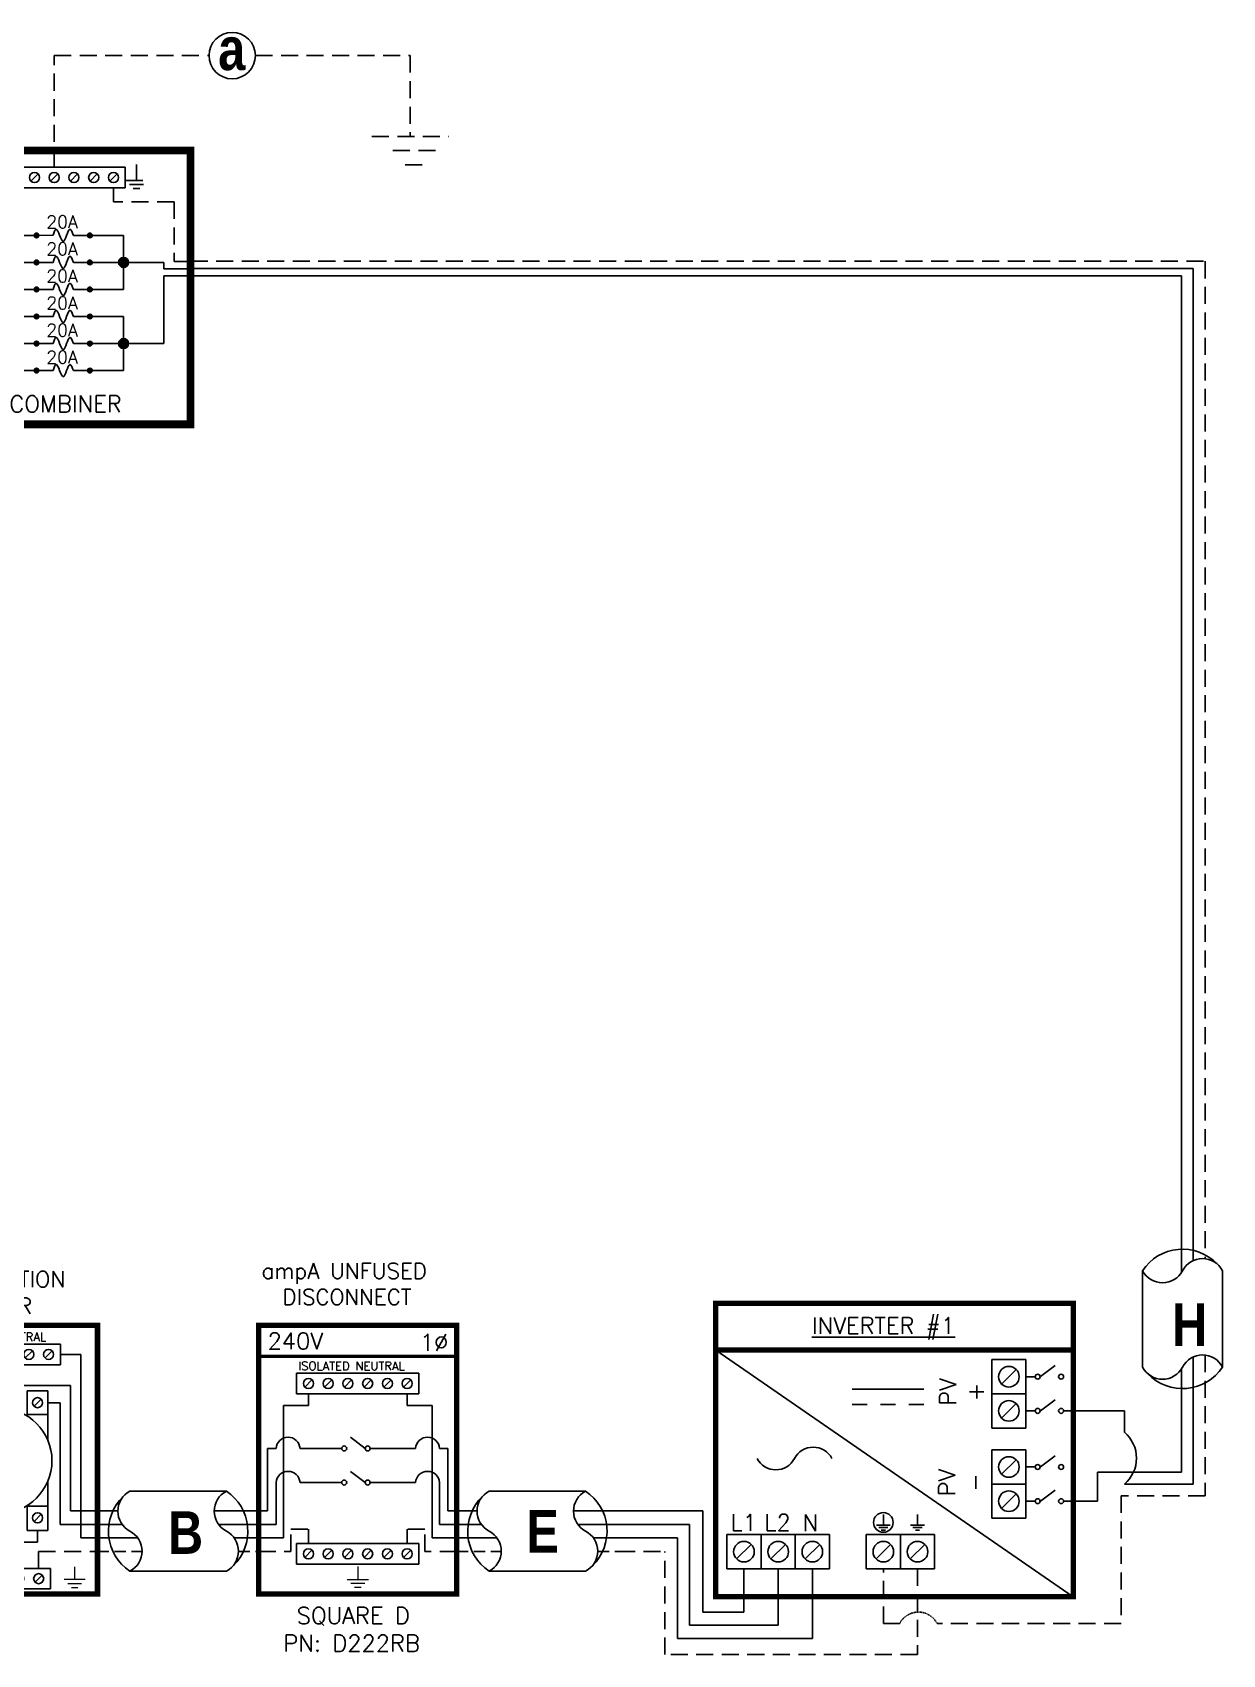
# Model space of a CAD drawing. Header units: feet. Extents: x 13957 to 14727, y 21610 to 22174.
# Drawn here: x 14449.7 to 14711.9, y 21816.3 to 22173.8 of the extents above; entities that cross this region are included whole.
import ezdxf

# ---------------------------------------------------------------- set-up
doc = ezdxf.new("R2010")
doc.units = ezdxf.units.FT
doc.header["$MEASUREMENT"] = 0
doc.linetypes.add('HIDDEN', pattern=[0.375, 0.25, -0.125])
doc.layers.add('Z - TITLEBLOCK TXT', color=7, linetype='Continuous')
doc.styles.add('ONE LINE TXT', font='techb___.ttf')
doc.styles.get("Standard").update_dxf_attribs({"font": 'simplex.shx'})

# ---------------------------------------------------------------- blocks, each defined once
blk = doc.blocks.new('3stringCombiner')
at = {"linetype": 'Continuous'}
h = blk.add_hatch(color=7, dxfattribs=at)
h.dxf.hatch_style = 1
edge = h.paths.add_edge_path()
edge.add_arc((20.51, 41.65), 0.513, 0, 360)
h = blk.add_hatch(color=7, dxfattribs=at)
h.dxf.hatch_style = 1
edge = h.paths.add_edge_path()
edge.add_arc((32.29, 41.65), 0.513, 0, 360)
h = blk.add_hatch(color=7, dxfattribs=at)
h.dxf.hatch_style = 1
edge = h.paths.add_edge_path()
edge.add_arc((20.51, 35.69), 0.513, 0, 360)
h = blk.add_hatch(color=7, dxfattribs=at)
h.dxf.hatch_style = 1
edge = h.paths.add_edge_path()
edge.add_arc((32.29, 35.69), 0.513, 0, 360)
h = blk.add_hatch(color=254, dxfattribs=at)
h.dxf.hatch_style = 1
edge = h.paths.add_edge_path()
edge.add_arc((39.7, 35.69), 1.11, 0, 360)
h = blk.add_hatch(color=7, dxfattribs=at)
h.dxf.hatch_style = 1
edge = h.paths.add_edge_path()
edge.add_arc((20.51, 29.73), 0.513, 0, 360)
h = blk.add_hatch(color=7, dxfattribs=at)
h.dxf.hatch_style = 1
edge = h.paths.add_edge_path()
edge.add_arc((32.29, 29.73), 0.513, 0, 360)
h = blk.add_hatch(color=253, dxfattribs=at)
h.dxf.hatch_style = 1
edge = h.paths.add_edge_path()
edge.add_arc((20.51, 23.77), 0.513, 0, 360)
h = blk.add_hatch(color=253, dxfattribs=at)
h.dxf.hatch_style = 1
edge = h.paths.add_edge_path()
edge.add_arc((32.29, 23.77), 0.513, 0, 360)
h = blk.add_hatch(color=253, dxfattribs=at)
h.dxf.hatch_style = 1
edge = h.paths.add_edge_path()
edge.add_arc((20.51, 17.8), 0.513, 0, 360)
h = blk.add_hatch(color=253, dxfattribs=at)
h.dxf.hatch_style = 1
edge = h.paths.add_edge_path()
edge.add_arc((32.29, 17.8), 0.513, 0, 360)
h = blk.add_hatch(color=254, dxfattribs=at)
h.dxf.hatch_style = 1
edge = h.paths.add_edge_path()
edge.add_arc((39.7, 17.8), 1.11, 0, 360)
h = blk.add_hatch(color=253, dxfattribs=at)
h.dxf.hatch_style = 1
edge = h.paths.add_edge_path()
edge.add_arc((20.51, 11.84), 0.513, 0, 360)
h = blk.add_hatch(color=253, dxfattribs=at)
h.dxf.hatch_style = 1
edge = h.paths.add_edge_path()
edge.add_arc((32.29, 11.84), 0.513, 0, 360)
at = {"color": 1, "linetype": 'Continuous'}
for p, q in [((13.11, 52.12), (13.11, 56.66)), ((13.11, 56.66), (40.06, 56.66)), ((40.06, 56.66), (40.06, 52.12)), ((40.06, 52.12), (13.11, 52.12)), ((21.03, 41.65), (24.16, 41.66)), ((28.66, 41.65), (31.78, 41.65)), ((21.03, 35.69), (24.16, 35.69)), ((28.66, 35.69), (31.78, 35.69)), ((21.03, 29.73), (24.16, 29.73)), ((28.66, 29.73), (31.78, 29.73)), ((21.03, 23.77), (24.16, 23.77)), ((28.66, 23.77), (31.78, 23.77)), ((21.03, 17.8), (24.16, 17.81)), ((28.66, 17.8), (31.78, 17.8)), ((21.03, 11.84), (24.16, 11.85)), ((28.66, 11.84), (31.78, 11.84))]:
    blk.add_line(p, q, dxfattribs=at)
at = {"color": 4, "linetype": 'Continuous'}
for p, q in [((16.49, 55.18), (14.92, 53.6)), ((20.84, 55.18), (19.27, 53.6)), ((25.19, 55.18), (23.62, 53.6)), ((29.54, 55.18), (27.97, 53.6)), ((33.89, 55.18), (32.32, 53.6)), ((38.25, 55.18), (36.67, 53.6))]:
    blk.add_line(p, q, dxfattribs=at)
at = {"color": 92, "linetype": 'HIDDEN', "ltscale": 15}
for p, q in [((37.46, 49.04), (37.46, 52.12)), ((50.81, 49.04), (37.46, 49.04)), ((50.81, 49.04), (50.81, 35.92)), ((0, 35.92), (3.44, 35.92)), ((50.81, 35.92), (54.46, 35.92))]:
    blk.add_line(p, q, dxfattribs=at)
at = {"color": 7, "linetype": 'Continuous'}
for p, q in [((0, 33.3), (3.44, 33.3)), ((48.55, 35.69), (39.7, 35.69)), ((48.55, 34.31), (48.55, 35.69)), ((48.55, 34.31), (54.46, 34.31)), ((0, 28.06), (3.43, 28.06)), ((0, 22.81), (3.44, 22.81))]:
    blk.add_line(p, q, dxfattribs=at)
at = {"color": 253, "linetype": 'Continuous'}
for p, q in [((48.55, 32.71), (48.55, 17.8)), ((48.55, 32.71), (54.46, 32.71)), ((0, 30.68), (3.44, 30.68)), ((0, 25.43), (3.44, 25.43)), ((0, 20.19), (3.44, 20.19)), ((6.06, 20.19), (6.06, 11.84)), ((48.55, 17.8), (39.7, 17.8)), ((6.06, 11.84), (13.92, 11.84))]:
    blk.add_line(p, q, dxfattribs=at)
at = {"lineweight": 50, "const_width": 1.71}
blk.add_lwpolyline([(54.46, 0), (0, 0), (0, 60.34), (54.46, 60.34)], close=True, dxfattribs=at)
blk.add_lwpolyline([(54.46, 0), (0, 0), (0, 60.34), (54.46, 60.34)], close=True, dxfattribs=at)
at = {"color": 92, "linetype": 'HIDDEN', "ltscale": 15, "flags": 128}
for points in [[(42.53, 57.24), (42.53, 53.74)], [(40.18, 53.74), (44.87, 53.74)], [(3.44, 35.92), (3.44, 49.04), (15.71, 49.04), (15.71, 52.12)], [(44.05, 52.87), (41, 52.87)], [(43.24, 52.01), (41.81, 52.01)]]:
    blk.add_lwpolyline(points, dxfattribs=at)
at = {"color": 7, "linetype": 'Continuous', "flags": 128}
for points in [[(3.44, 33.3), (6.06, 33.3), (6.06, 41.65), (13.92, 41.65)], [(13.92, 41.65), (20.51, 41.65)], [(32.29, 41.65), (39.7, 41.65)], [(39.7, 41.65), (39.7, 29.73)], [(11.3, 29.73), (11.3, 35.69), (13.92, 35.69)], [(13.92, 35.69), (20.51, 35.69)], [(13.92, 35.69), (20.51, 35.69)], [(32.29, 35.69), (39.7, 35.69)], [(3.43, 28.06), (13.92, 28.06), (13.92, 29.73)], [(13.92, 29.73), (20.51, 29.73)], [(13.92, 29.73), (20.51, 29.73)], [(32.29, 29.73), (39.7, 29.73)], [(3.44, 22.81), (11.3, 22.81), (11.3, 23.77)]]:
    blk.add_lwpolyline(points, dxfattribs=at)
at = {"color": 253, "linetype": 'Continuous', "flags": 128}
for points in [[(3.44, 30.68), (8.68, 30.68), (8.68, 29.73)], [(3.44, 25.43), (13.92, 25.43), (13.92, 23.77)], [(8.68, 21.46), (8.68, 17.8), (13.92, 17.8)], [(13.92, 23.77), (20.51, 23.77)], [(13.92, 23.77), (20.51, 23.77)], [(32.29, 23.77), (39.7, 23.77)], [(39.7, 23.77), (39.7, 11.84)], [(6.06, 20.19), (3.44, 20.19)], [(13.92, 17.8), (20.51, 17.8)], [(13.92, 17.8), (20.51, 17.8)], [(32.29, 17.8), (39.7, 17.8)], [(13.92, 11.84), (20.51, 11.84)], [(32.29, 11.84), (39.7, 11.84)]]:
    blk.add_lwpolyline(points, dxfattribs=at)
at = {"color": 4, "linetype": 'Continuous'}
for centre in [(15.71, 54.39), (20.06, 54.39), (24.41, 54.39), (28.76, 54.39), (33.11, 54.39), (37.46, 54.39)]:
    blk.add_circle(centre, 1.11, dxfattribs=at)
at = {"color": 7, "linetype": 'Continuous'}
for centre, radius in [((20.51, 41.65), 0.513), ((32.29, 41.65), 0.513), ((20.51, 35.69), 0.513), ((32.29, 35.69), 0.513), ((39.7, 35.69), 1.11), ((39.7, 35.69), 1.11), ((20.51, 29.73), 0.513), ((32.29, 29.73), 0.513), ((39.7, 17.8), 1.11), ((39.7, 17.8), 1.11)]:
    blk.add_circle(centre, radius, dxfattribs=at)
at = {"color": 253, "linetype": 'Continuous'}
for centre in [(20.51, 23.77), (32.29, 23.77), (20.51, 17.8), (32.29, 17.8), (20.51, 11.84), (32.29, 11.84)]:
    blk.add_circle(centre, 0.513, dxfattribs=at)
blk.add_arc((12.9, 25.59), 5.91, 135.6055, 224.3945, dxfattribs=at)
at = {"color": 7, "linetype": 'Continuous'}
blk.add_arc((13.34, 26.75), 3.61, 124.3567, 235.6433, dxfattribs=at)
at = {"color": 1, "linetype": 'Continuous'}
for points in [[(24.16, 41.66), (24.82, 42.99), (26.41, 40.31), (27.87, 42.99), (28.66, 41.65)], [(24.16, 35.69), (24.82, 37.03), (26.41, 34.34), (27.87, 37.03), (28.66, 35.69)], [(24.16, 29.73), (24.82, 31.07), (26.41, 28.38), (27.87, 31.07), (28.66, 29.73)], [(24.16, 23.77), (24.82, 25.11), (26.41, 22.42), (27.87, 25.11), (28.66, 23.77)], [(24.16, 17.81), (24.82, 19.15), (26.41, 16.46), (27.87, 19.15), (28.66, 17.8)], [(24.16, 11.85), (24.82, 13.19), (26.41, 10.5), (27.87, 13.19), (28.66, 11.84)]]:
    blk.add_spline(points, degree=3, dxfattribs=at)
for p in [(22.67, 43.23), (22.67, 37.27), (22.67, 31.31), (22.67, 25.35), (22.67, 19.39), (22.67, 13.43)]:
    blk.add_text('20A', height=2.778, dxfattribs=at).set_placement(p)
at = {"color": 1, "insert": (26.91, 4.5), "char_height": 3.658, "attachment_point": 5}
blk.add_mtext_dynamic_manual_height_columns('COMBINER', width=1.1897, gutter_width=7.17, heights=[0], dxfattribs=at)
blk = doc.blocks.new('*U13')
at = {"color": 7, "linetype": 'Continuous'}
for p, q in [((-7.14, 13.31), (-28.39, 13.31)), ((-28.39, -4.31), (-7.14, -4.31))]:
    blk.add_line(p, q, dxfattribs=at)
at = {"color": 7}
for p, q in [((-35.53, 9), (-31.05, 9)), ((-9.81, 9), (0, 9))]:
    blk.add_line(p, q, dxfattribs=at)
at = {"color": 10}
for p, q in [((-35.53, 6), (-30.11, 6)), ((-8.87, 6), (0, 6))]:
    blk.add_line(p, q, dxfattribs=at)
at = {"color": 253}
for p, q in [((-35.53, 3), (-26.66, 3)), ((-5.41, 3), (0, 3))]:
    blk.add_line(p, q, dxfattribs=at)
at = {"color": 92, "linetype": 'HIDDEN', "ltscale": 10}
for p, q in [((-4.48, 0), (0, 0)), ((-35.53, 0), (-25.72, 0))]:
    blk.add_line(p, q, dxfattribs=at)
at = {"color": 7, "linetype": 'Continuous'}
for centre, start, end in [((-22.54, 4.5), 133.9732, 236.4265), ((-12.99, 4.5), 313.9732, 56.4265)]:
    blk.add_arc(centre, 10.58, start, end, dxfattribs=at)
at = {"linetype": 'Continuous'}
for centre, start, end in [((-26.08, 8.91), 117.6639, 242.3361), ((-4.83, 8.91), 117.6639, 242.3361), ((-30.7, 0.09), 297.6639, 62.3361), ((-9.45, 0.09), 297.6639, 62.3361)]:
    blk.add_arc(centre, 4.98, start, end, dxfattribs=at)
blk = doc.blocks.new('unfusedDisconnect')
at = {"lineweight": 50}
blk.add_line((-43.61, 43.06), (0, 43.06), dxfattribs=at)
at = {"color": 1, "linetype": 'Continuous'}
for p, q in [((-35.27, 34.78), (-35.27, 39.32)), ((-35.27, 39.32), (-8.32, 39.32)), ((-8.32, 39.32), (-8.32, 34.78)), ((-8.32, 34.78), (-35.27, 34.78)), ((-23.43, 25.18), (-20.16, 22.74)), ((-31.89, 22.73), (-25.32, 22.73)), ((-19.08, 22.73), (-11.7, 22.73)), ((-31.89, 15.2), (-25.32, 15.2)), ((-23.43, 17.65), (-20.16, 15.2)), ((-19.08, 15.2), (-11.7, 15.19)), ((-35.27, 1.76), (-8.32, 1.76)), ((-35.27, 1.76), (-35.27, -2.78)), ((-8.32, 1.76), (-8.32, -2.78)), ((-8.32, -2.78), (-35.27, -2.78))]:
    blk.add_line(p, q, dxfattribs=at)
at = {"color": 4, "linetype": 'Continuous'}
for p, q in [((-31.89, 37.83), (-33.46, 36.26)), ((-27.53, 37.83), (-29.11, 36.26)), ((-23.18, 37.83), (-24.76, 36.26)), ((-18.83, 37.83), (-20.41, 36.26)), ((-14.48, 37.83), (-16.06, 36.26)), ((-10.13, 37.83), (-11.7, 36.26)), ((-31.89, 0.28), (-33.46, -1.3)), ((-27.53, 0.28), (-29.11, -1.3)), ((-23.18, 0.28), (-24.76, -1.3)), ((-18.83, 0.28), (-20.41, -1.3)), ((-14.48, 0.28), (-16.06, -1.3)), ((-10.13, 0.28), (-11.7, -1.3))]:
    blk.add_line(p, q, dxfattribs=at)
at = {"color": 253, "linetype": 'Continuous'}
for p, q in [((-32.67, 32.17), (-32.67, 34.78)), ((-10.92, 32.17), (-10.92, 34.78)), ((-38.16, 3), (-38.16, 32.17)), ((-38.16, 32.17), (-32.67, 32.17)), ((-5.43, 32.17), (-10.92, 32.17)), ((-5.43, 3), (-5.43, 32.17)), ((-43.61, 3), (-38.16, 3)), ((0, 3), (-5.43, 3))]:
    blk.add_line(p, q, dxfattribs=at)
at = {"color": 7, "linetype": 'Continuous'}
for p, q in [((-41.66, 9), (-41.66, 22.73)), ((-39.8, 22.73), (-41.66, 22.73)), ((-31.89, 22.73), (-34.52, 22.73)), ((-11.7, 22.73), (-9.07, 22.73)), ((-3.79, 22.73), (-1.93, 22.73)), ((-1.93, 9), (-1.93, 22.73))]:
    blk.add_line(p, q, dxfattribs=at)
at = {"color": 10, "linetype": 'Continuous'}
for p, q in [((-39.8, 6), (-39.8, 15.2)), ((-31.89, 15.2), (-34.52, 15.2)), ((-11.7, 15.2), (-9.07, 15.2)), ((-3.79, 6), (-3.79, 15.2)), ((-43.61, 6), (-39.8, 6)), ((0, 6), (-3.79, 6))]:
    blk.add_line(p, q, dxfattribs=at)
at = {"color": 7}
for p, q in [((-43.61, 9), (-41.66, 9)), ((0, 9), (-1.93, 9))]:
    blk.add_line(p, q, dxfattribs=at)
at = {"color": 92, "linetype": 'HIDDEN', "ltscale": 15}
for p, q in [((-36.58, 0), (-36.58, 4.9)), ((-36.58, 4.9), (-32.67, 4.9)), ((-32.67, 4.9), (-32.67, 1.76)), ((-7.01, 4.9), (-10.92, 4.9)), ((-10.92, 4.9), (-10.92, 1.76)), ((-7.01, 0), (-7.01, 4.9)), ((-43.61, 0), (-36.58, 0)), ((0, 0), (-7.01, 0))]:
    blk.add_line(p, q, dxfattribs=at)
at = {"lineweight": 50, "const_width": 1.19}
blk.add_lwpolyline([(-43.61, -9.34), (-43.61, 49.84), (0, 49.84), (0, -9.34)], close=True, dxfattribs=at)
at = {"color": 92, "linetype": 'Continuous', "lineweight": 5, "ltscale": 0.05, "flags": 128}
for points in [[(-21.8, -3.32), (-21.8, -6.17)], [(-24.14, -6.17), (-19.45, -6.17)], [(-20.27, -7.03), (-23.32, -7.03)], [(-21.08, -7.9), (-22.51, -7.9)]]:
    blk.add_lwpolyline(points, dxfattribs=at)
at = {"color": 4, "linetype": 'Continuous'}
for centre in [(-32.67, 37.05), (-28.32, 37.05), (-23.97, 37.05), (-19.62, 37.05), (-15.27, 37.05), (-10.92, 37.05), (-32.67, -0.51), (-28.32, -0.51), (-23.97, -0.51), (-19.62, -0.51), (-15.27, -0.51), (-10.92, -0.51)]:
    blk.add_circle(centre, 1.11, dxfattribs=at)
at = {"color": 1, "linetype": 'Continuous'}
for centre in [(-24.78, 22.73), (-19.62, 22.73), (-24.78, 15.2), (-19.62, 15.2)]:
    blk.add_circle(centre, 0.541, dxfattribs=at)
at = {"color": 7, "linetype": 'Continuous'}
for centre in [(-37.16, 22.58), (-6.43, 22.58)]:
    blk.add_arc(centre, 2.64, 3.2819, 176.7181, dxfattribs=at)
at = {"color": 10, "linetype": 'Continuous'}
for centre in [(-37.16, 15.04), (-6.43, 15.04)]:
    blk.add_arc(centre, 2.64, 3.2819, 176.7181, dxfattribs=at)
at = {"color": 4, "linetype": 'Continuous'}
blk.add_text('ISOLATED NEUTRAL', height=1.8743, dxfattribs=at).set_placement((-34.91, 39.97))
at = {"color": 1}
for s, width, gutter_width, heights, insert, char_height, attachment_point in [('\\A1;\\pi12.228;ampA UNFUSED \\P\\pi16.834;DISCONNECT', 64.922, 0, [11.89], (-55.21, 63.58), 3.4544, 1), ('240V', 0.1481, 0.75, [0], (-35.55, 46.4), 3.658, 5), ('1∅', 0.1481, 0.75, [0], (-4.98, 46.1), 3.658, 5), ('\\A1;\\pi11.999,t30.287;SQUARE D\\P\\pi9.0377,t27.326;PN: D222RB', 51.6906, 0.203, [45.94], (-47.25, -12.27), 3.6576, 1)]:
    blk.add_mtext_dynamic_manual_height_columns(s, width=width, gutter_width=gutter_width, heights=heights, dxfattribs=dict(at, insert=insert, char_height=char_height, attachment_point=attachment_point))
blk = doc.blocks.new('*U26')
at = {"color": 7}
for name, p in [('unfusedDisconnect', (0, 0)), ('*U13', (-43.61, 0))]:
    blk.add_blockref(name, p, dxfattribs=at)
at = {"layer": 'Z - TITLEBLOCK TXT', "color": 1, "linetype": 'Continuous', "insert": (-63.63, 8.88), "char_height": 9.3833, "attachment_point": 1, "style": 'ONE LINE TXT'}
blk.add_mtext_dynamic_manual_height_columns('{\\W1;\\C256;B}', width=0.1385, gutter_width=2.13, heights=[0], dxfattribs=at)
blk = doc.blocks.new('productionMeter')
at = {"color": 253, "linetype": 'Continuous'}
for p, q in [((-39.9, 3), (-39.9, 43.45)), ((-39.9, 43.45), (-35.13, 43.45)), ((-3.71, 43.45), (-8.18, 43.45)), ((-3.71, 43.45), (-3.71, 3)), ((-43.61, 3), (-39.9, 3)), ((0, 3), (-3.71, 3))]:
    blk.add_line(p, q, dxfattribs=at)
at = {"color": 1, "linetype": 'Continuous'}
for p, q in [((-35.13, 41.18), (-35.13, 45.72)), ((-35.13, 45.72), (-8.18, 45.72)), ((-8.18, 45.72), (-8.18, 41.18)), ((-8.18, 41.18), (-35.13, 41.18)), ((-32.38, 35.4), (-32.38, 24.5)), ((-27.84, 35.4), (-32.38, 35.4)), ((-27.84, 29.86), (-27.84, 35.4)), ((-15.47, 29.86), (-15.47, 35.4)), ((-15.47, 35.4), (-10.93, 35.4)), ((-10.93, 35.4), (-10.93, 24.5)), ((-27.84, 30.21), (-32.38, 30.21)), ((-15.47, 30.21), (-10.93, 30.21)), ((-32.38, 15.55), (-32.38, 4.64)), ((-10.93, 15.55), (-10.93, 4.64)), ((-27.84, 10.04), (-32.38, 10.04)), ((-27.84, 4.64), (-27.84, 10.18)), ((-15.47, 4.64), (-15.47, 10.18)), ((-15.47, 10.04), (-10.93, 10.04)), ((-32.38, 4.64), (-27.84, 4.64)), ((-10.93, 4.64), (-15.47, 4.64)), ((-37.32, -8.24), (-37.32, -3.7)), ((-37.32, -3.7), (-10.37, -3.7)), ((-10.37, -3.7), (-10.37, -8.24)), ((-10.37, -8.24), (-37.32, -8.24))]:
    blk.add_line(p, q, dxfattribs=at)
at = {"color": 4, "linetype": 'Continuous'}
for p, q in [((-31.74, 44.23), (-33.32, 42.66)), ((-27.39, 44.23), (-28.97, 42.66)), ((-23.04, 44.23), (-24.62, 42.66)), ((-18.69, 44.23), (-20.26, 42.66)), ((-14.34, 44.23), (-15.91, 42.66)), ((-9.99, 44.23), (-11.56, 42.66)), ((-29.33, 33.59), (-30.9, 32.02)), ((-12.41, 33.59), (-13.98, 32.02)), ((-29.33, 8.23), (-30.9, 6.66)), ((-12.41, 8.23), (-13.98, 6.66)), ((-33.93, -5.19), (-35.51, -6.76)), ((-29.58, -5.19), (-31.15, -6.76)), ((-25.23, -5.19), (-26.8, -6.76)), ((-20.88, -5.19), (-22.45, -6.76)), ((-16.53, -5.19), (-18.1, -6.76)), ((-12.18, -5.19), (-13.75, -6.76))]:
    blk.add_line(p, q, dxfattribs=at)
at = {"color": 7}
for p, q in [((-30.11, 35.4), (-30.11, 36.59)), ((-30.11, 36.59), (-5.98, 36.59)), ((-5.98, 36.59), (-5.98, 9)), ((-43.61, 9), (-34.54, 9)), ((-34.54, 7.44), (-34.54, 9)), ((-32.38, 7.44), (-34.54, 7.44)), ((0, 9), (-5.98, 9))]:
    blk.add_line(p, q, dxfattribs=at)
at = {"color": 10, "linetype": 'Continuous'}
for p, q in [((-10.93, 32.81), (-8.25, 32.81)), ((-8.25, 32.81), (-8.25, 6)), ((-43.61, 6), (-37.24, 6)), ((-37.24, 6), (-37.24, 2.05)), ((-13.2, 2.05), (-13.2, 4.64)), ((0, 6), (-8.25, 6)), ((-37.24, 2.05), (-13.2, 2.05))]:
    blk.add_line(p, q, dxfattribs=at)
at = {"color": 92, "linetype": 'HIDDEN', "ltscale": 15}
for p, q in [((-43.61, 0), (-34.72, 0)), ((-12.97, 0), (-12.97, -3.7)), ((-12.97, 0), (0, 0)), ((-34.72, 0), (-34.72, -3.7))]:
    blk.add_line(p, q, dxfattribs=at)
at = {"lineweight": 50, "const_width": 1.19}
blk.add_lwpolyline([(-43.61, -9.34), (-43.61, 49.84), (0, 49.84), (0, -9.34)], close=True, dxfattribs=at)
at = {"color": 92, "linetype": 'Continuous', "lineweight": 5, "ltscale": 0.05, "flags": 128}
for points in [[(-5.04, -3.33), (-5.04, -6.18)], [(-2.7, -6.18), (-7.38, -6.18)], [(-6.57, -7.05), (-3.51, -7.05)], [(-5.76, -7.91), (-4.32, -7.91)]]:
    blk.add_lwpolyline(points, dxfattribs=at)
at = {"color": 4, "linetype": 'Continuous'}
for centre in [(-32.53, 43.45), (-28.18, 43.45), (-23.83, 43.45), (-19.48, 43.45), (-15.13, 43.45), (-10.78, 43.45), (-30.11, 32.81), (-13.2, 32.81), (-30.11, 7.44), (-13.2, 7.44), (-34.72, -5.97), (-30.37, -5.97), (-26.02, -5.97), (-21.67, -5.97), (-17.32, -5.97), (-12.97, -5.97)]:
    blk.add_circle(centre, 1.11, dxfattribs=at)
at = {"linetype": 'Continuous'}
blk.add_circle((-21.65, 20.02), 11.62, dxfattribs=at)
at = {"color": 4, "linetype": 'Continuous'}
blk.add_text('ISOLATED NEUTRAL', height=1.8743, dxfattribs=at).set_placement((-34.77, 46.37))
at = {"color": 253, "linetype": 'Continuous', "style": 'ONE LINE TXT'}
blk.add_text('M', height=9.38, dxfattribs=at).set_placement((-26.21, 15.31))
at = {"color": 1, "insert": (-21.93, 57.08), "char_height": 3.5433, "attachment_point": 5}
blk.add_mtext_dynamic_manual_height_columns('PRODUCTION METER', width=1.3203, gutter_width=7.17, heights=[0], dxfattribs=at)
blk = doc.blocks.new('*U17')
at = {"color": 7}
blk.add_blockref('productionMeter', (0, 0), dxfattribs=at)

msp = doc.modelspace()

# ---------------------------------------------------------------- linework, layer by layer
at = {"color": 92, "linetype": 'HIDDEN', "ltscale": 15}
for p, q in [((14454.54, 22144.07), (14454.54, 22168.67)), ((14454.54, 22168.67), (14488.65, 22168.67)), ((14498.88, 22168.67), (14532.99, 22168.67)), ((14532.99, 22168.67), (14532.99, 22150.88)), ((14484.6, 22123.34), (14708.11, 22123.34)), ((14708.11, 22123.34), (14708.11, 21903.53)), ((14708.11, 21882.28), (14708.11, 21851.26)), ((14708.11, 21851.26), (14689.6, 21851.26)), ((14689.6, 21851.26), (14689.6, 21823.17)), ((14578.75, 21839), (14589.1, 21839)), ((14589.1, 21816.3), (14589.1, 21839)), ((14637.21, 21823.17), (14637.21, 21835.21)), ((14644.74, 21835.21), (14644.74, 21816.3)), ((14637.21, 21823.17), (14640.81, 21823.17)), ((14689.6, 21823.17), (14649.05, 21823.17)), ((14644.74, 21816.3), (14589.1, 21816.3))]:
    msp.add_line(p, q, dxfattribs=at)
at = {"color": 7, "linetype": 'Continuous'}
for p, q in [((14484.6, 22121.73), (14705.49, 22121.73)), ((14705.49, 22121.73), (14705.49, 21903.12)), ((14694.31, 21900.9), (14694.31, 21879.65)), ((14711.94, 21879.65), (14711.94, 21900.9)), ((14679.06, 21829.04), (14600.28, 21883.41)), ((14705.49, 21881.88), (14705.49, 21853.88)), ((14646.11, 21874.81), (14630.34, 21874.81)), ((14633.64, 21871.4), (14630.34, 21871.4)), ((14639.87, 21871.4), (14636.58, 21871.4)), ((14646.11, 21871.4), (14642.81, 21871.4)), ((14690.32, 21870), (14676.91, 21870)), ((14690.32, 21865.27), (14690.32, 21870)), ((14705.49, 21853.88), (14690.32, 21853.88)), ((14578.75, 21848), (14597.45, 21848)), ((14597.45, 21848), (14597.45, 21825.62)), ((14606.5, 21835.21), (14606.5, 21825.62)), ((14606.5, 21825.62), (14597.45, 21825.62))]:
    msp.add_line(p, q, dxfattribs=at)
at = {"color": 253, "linetype": 'Continuous'}
for p, q in [((14484.6, 22120.12), (14702.87, 22120.12)), ((14702.87, 22120.12), (14702.87, 21900.46)), ((14702.87, 21879.21), (14702.87, 21856.5)), ((14702.87, 21856.5), (14684.41, 21856.5)), ((14684.41, 21856.5), (14684.41, 21850.1)), ((14684.41, 21850.1), (14676.91, 21850.1)), ((14578.75, 21842), (14591.83, 21842)), ((14591.83, 21819.84), (14591.83, 21842)), ((14621.57, 21835.21), (14621.57, 21819.84)), ((14621.57, 21819.84), (14591.83, 21819.84))]:
    msp.add_line(p, q, dxfattribs=at)
at = {"color": 1, "linetype": 'Continuous'}
for p, q in [((14661.1, 21866.23), (14661.1, 21881.3)), ((14661.1, 21881.3), (14668.63, 21881.3)), ((14661.1, 21866.23), (14661.1, 21881.3)), ((14668.63, 21881.3), (14668.63, 21866.23)), ((14668.63, 21881.3), (14668.63, 21873.76)), ((14675.06, 21879.99), (14671.8, 21877.55)), ((14668.63, 21877.53), (14670.67, 21877.53)), ((14668.63, 21873.76), (14661.1, 21873.76)), ((14675.06, 21872.46), (14671.8, 21870.02)), ((14668.63, 21870), (14670.67, 21870)), ((14668.63, 21866.23), (14661.1, 21866.23)), ((14661.1, 21846.33), (14661.1, 21861.4)), ((14661.1, 21861.4), (14668.63, 21861.4)), ((14668.63, 21861.4), (14668.63, 21853.87)), ((14675.06, 21860.1), (14671.8, 21857.65)), ((14668.63, 21857.64), (14670.67, 21857.64)), ((14668.63, 21853.87), (14661.1, 21853.87)), ((14668.63, 21853.87), (14668.63, 21846.33)), ((14668.63, 21850.1), (14670.67, 21850.1)), ((14675.06, 21852.56), (14671.8, 21850.12)), ((14668.63, 21846.33), (14661.1, 21846.33)), ((14602.73, 21842.74), (14617.8, 21842.74)), ((14602.73, 21835.21), (14602.73, 21842.74)), ((14602.73, 21842.74), (14610.27, 21842.74)), ((14610.27, 21842.74), (14610.27, 21835.21)), ((14617.8, 21842.74), (14617.8, 21835.21)), ((14617.8, 21842.74), (14625.34, 21842.74)), ((14625.34, 21842.74), (14625.34, 21835.21)), ((14633.44, 21842.74), (14648.51, 21842.74)), ((14633.44, 21835.21), (14633.44, 21842.74)), ((14633.44, 21842.74), (14640.98, 21842.74)), ((14640.98, 21842.74), (14640.98, 21835.21)), ((14648.51, 21842.74), (14648.51, 21835.21)), ((14617.8, 21835.21), (14602.73, 21835.21)), ((14617.8, 21835.21), (14625.34, 21835.21)), ((14648.51, 21835.21), (14633.44, 21835.21))]:
    msp.add_line(p, q, dxfattribs=at)
at = {"color": 4, "linetype": 'Continuous'}
for p, q in [((14666.47, 21879.14), (14663.26, 21875.92)), ((14666.47, 21871.6), (14663.26, 21868.39)), ((14666.47, 21859.24), (14663.26, 21856.03)), ((14666.47, 21851.71), (14663.26, 21848.49)), ((14608.11, 21840.58), (14604.89, 21837.37)), ((14615.64, 21840.58), (14612.43, 21837.37)), ((14623.18, 21840.58), (14619.96, 21837.37)), ((14638.81, 21840.58), (14635.6, 21837.37)), ((14646.35, 21840.58), (14643.14, 21837.37))]:
    msp.add_line(p, q, dxfattribs=at)
at = {"color": 10, "linetype": 'Continuous'}
for p, q in [((14578.75, 21845), (14594.51, 21845)), ((14594.51, 21845), (14594.51, 21822.81)), ((14614.04, 21835.21), (14614.04, 21822.81)), ((14614.04, 21822.81), (14594.51, 21822.81))]:
    msp.add_line(p, q, dxfattribs=at)
at = {"color": 92, "linetype": 'HIDDEN', "ltscale": 15, "flags": 128}
for points in [[(14524.51, 22150.88), (14541.47, 22150.88)], [(14538.53, 22147.74), (14527.45, 22147.74)], [(14535.59, 22144.59), (14530.39, 22144.59)]]:
    msp.add_lwpolyline(points, dxfattribs=at)
at = {"color": 7, "lineweight": 50, "const_width": 1.19}
msp.add_lwpolyline([(14600.28, 21829.04), (14600.28, 21893.7), (14679.06, 21893.7), (14679.06, 21829.04)], close=True, dxfattribs=at)
at = {"lineweight": 50, "const_width": 1.19}
msp.add_lwpolyline([(14600.28, 21883.41), (14600.28, 21893.7), (14679.06, 21893.7), (14679.06, 21883.41)], close=True, dxfattribs=at)
at = {"color": 92, "linetype": 'Continuous', "flags": 128}
for points in [[(14637.21, 21847.15), (14637.21, 21844.85)], [(14644.74, 21847.15), (14644.74, 21844.85)], [(14635.67, 21844.85), (14638.74, 21844.85)], [(14638.21, 21844.28), (14636.2, 21844.28)], [(14637.68, 21843.71), (14636.73, 21843.71)], [(14643.2, 21844.85), (14646.28, 21844.85)], [(14645.74, 21844.28), (14643.74, 21844.28)], [(14645.21, 21843.71), (14644.27, 21843.71)]]:
    msp.add_lwpolyline(points, dxfattribs=at)
at = {"color": 7, "linetype": 'Continuous'}
msp.add_circle((14493.76, 22168.67), 5.11, dxfattribs=at)
at = {"color": 4, "linetype": 'Continuous'}
for centre in [(14664.87, 21877.53), (14664.87, 21870), (14664.87, 21857.64), (14664.87, 21850.1), (14606.5, 21838.97), (14614.04, 21838.97), (14621.57, 21838.97), (14637.21, 21838.97), (14644.74, 21838.97)]:
    msp.add_circle(centre, 2.27, dxfattribs=at)
at = {"color": 1, "linetype": 'Continuous'}
for centre in [(14671.21, 21877.53), (14676.37, 21877.53), (14671.21, 21870), (14676.37, 21870), (14671.21, 21857.64), (14676.37, 21857.64), (14671.21, 21850.1), (14676.37, 21850.1)]:
    msp.add_circle(centre, 0.541, dxfattribs=at)
at = {"color": 92, "linetype": 'Continuous'}
msp.add_circle((14637.21, 21845.41), 2.17, dxfattribs=at)
at = {"color": 7, "linetype": 'Continuous'}
for centre, start, end in [((14703.13, 21895.05), 43.9732, 146.4265), ((14703.13, 21885.5), 223.9732, 326.4265)]:
    msp.add_arc(centre, 10.58, start, end, dxfattribs=at)
at = {"linetype": 'Continuous'}
for centre, radius, start, end in [((14707.53, 21898.59), 4.98, 27.6639, 152.3361), ((14698.72, 21903.21), 4.98, 207.6639, 332.3361), ((14707.53, 21877.34), 4.98, 27.6639, 152.3361), ((14698.72, 21881.96), 4.98, 207.6639, 332.3361), ((14685.55, 21859.58), 7.43, 309.9338, 50.0662), ((14621.76, 21857.36), 4.65, 27.6639, 152.3361), ((14613.52, 21861.67), 4.65, 207.6639, 332.3361)]:
    msp.add_arc(centre, radius, start, end, dxfattribs=at)
at = {"color": 92, "linetype": 'HIDDEN', "ltscale": 0.3}
msp.add_arc((14644.93, 21821.01), 4.65, 27.6639, 152.3361, dxfattribs=at)

# ---------------------------------------------------------------- block references
at = {"color": 7}
for name, p in [('3stringCombiner', (14430.13, 22087.41)), ('*U17', (14464.08, 21839)), ('*U26', (14543.22, 21839)), ('*U13', (14578.75, 21839))]:
    msp.add_blockref(name, p, dxfattribs=at)

# ---------------------------------------------------------------- texts
at = {"color": 1, "linetype": 'Continuous'}
msp.add_text('%%UINVERTER #1', height=3.6576, dxfattribs=at).set_placement((14621.49, 21886.96))
at = {"color": 1, "linetype": 'Continuous', "char_height": 9.3833, "attachment_point": 1, "style": 'ONE LINE TXT'}
for s, insert in [('{\\W1;\\C256;a}', (14490.66, 22174.86)), ('{\\W1;\\C256;H}', (14700.83, 21893.72)), ('{\\W1;\\C256;E}', (14558.59, 21848.13))]:
    msp.add_mtext_dynamic_manual_height_columns(s, width=0.1385, gutter_width=2.13, heights=[0], dxfattribs=dict(at, insert=insert))
at = {"color": 1, "char_height": 3.658, "attachment_point": 5, "rotation": 90}
for s, width, insert in [('PV +', 2.8378, (14654.47, 21874.17)), ('PV -', 2.8013, (14654.25, 21854.2))]:
    msp.add_mtext_dynamic_manual_height_columns(s, width=width, gutter_width=0.75, heights=[0], dxfattribs=dict(at, insert=insert))
at = {"color": 1, "attachment_point": 5}
for s, insert, char_height in [('L1', (14606.44, 21845.38), 3.658), ('L2', (14613.91, 21845.41), 3.658), ('N', (14621.16, 21845.36), 3.66)]:
    msp.add_mtext_dynamic_manual_height_columns(s, width=0.1481, gutter_width=0.75, heights=[0], dxfattribs=dict(at, insert=insert, char_height=char_height))

doc.saveas('drawing.dxf')
